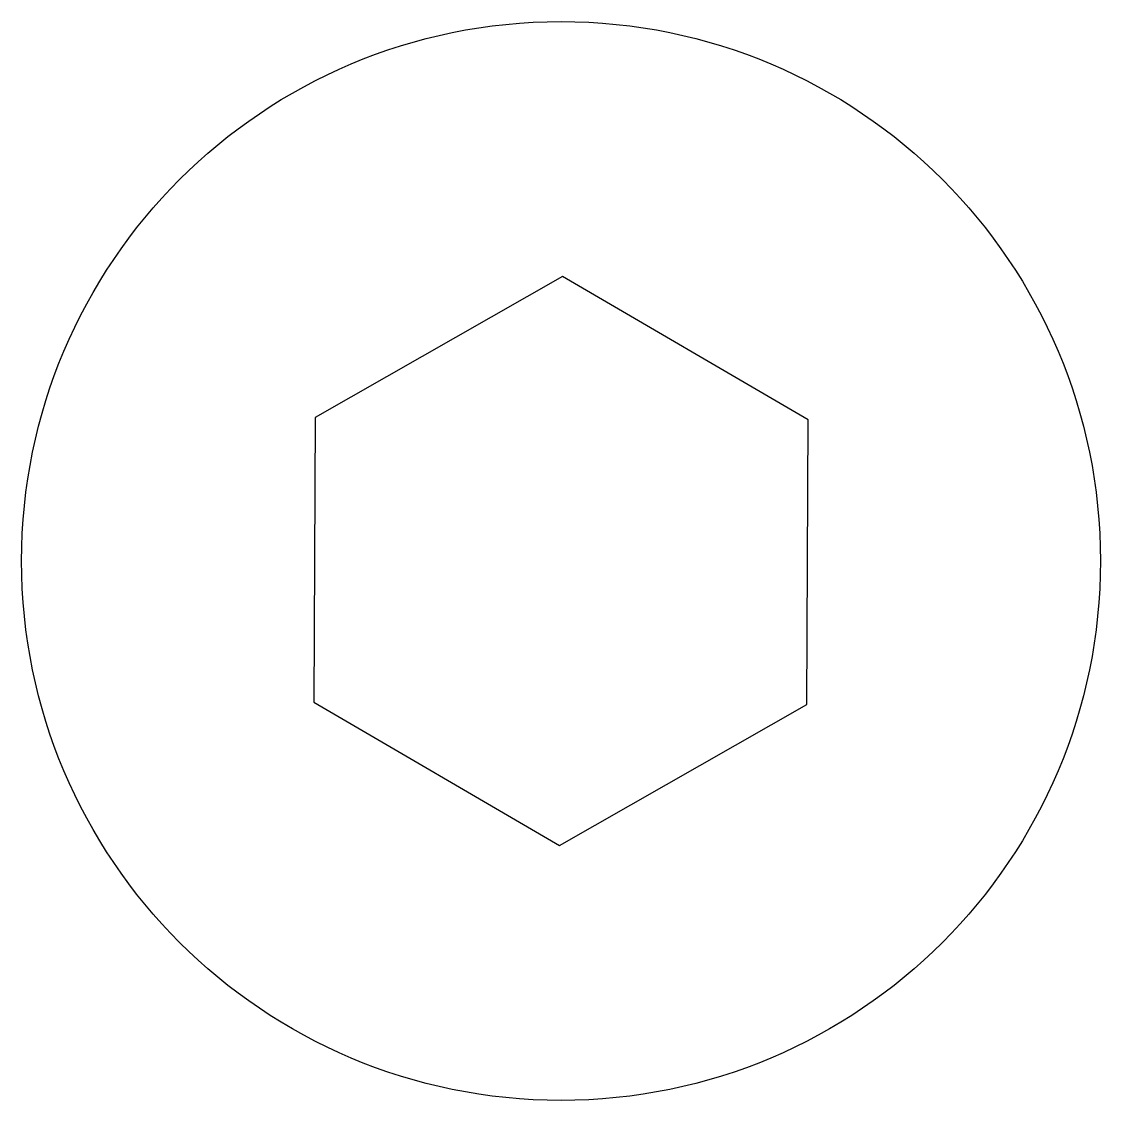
# Model space of a CAD drawing. Header units: centimetres. Extents: x 17.5 to 18.075, y 427 to 427.575.
import ezdxf

# ---------------------------------------------------------------- set-up
doc = ezdxf.new("R2010")
doc.units = ezdxf.units.CM
doc.header["$MEASUREMENT"] = 0
doc.layers.add('viti e cerniere', color=3, linetype='Continuous')

msp = doc.modelspace()

# ---------------------------------------------------------------- linework, layer by layer
at = {"layer": 'viti e cerniere'}
msp.add_lwpolyline([(17.65574, 427.21236), (17.78673, 427.13581), (17.91852, 427.21098), (17.91932, 427.3627), (17.78832, 427.43925), (17.65653, 427.36408)], close=True, dxfattribs=at)
msp.add_circle((17.78753, 427.28753), 0.28753, dxfattribs=at)

doc.saveas('drawing.dxf')
